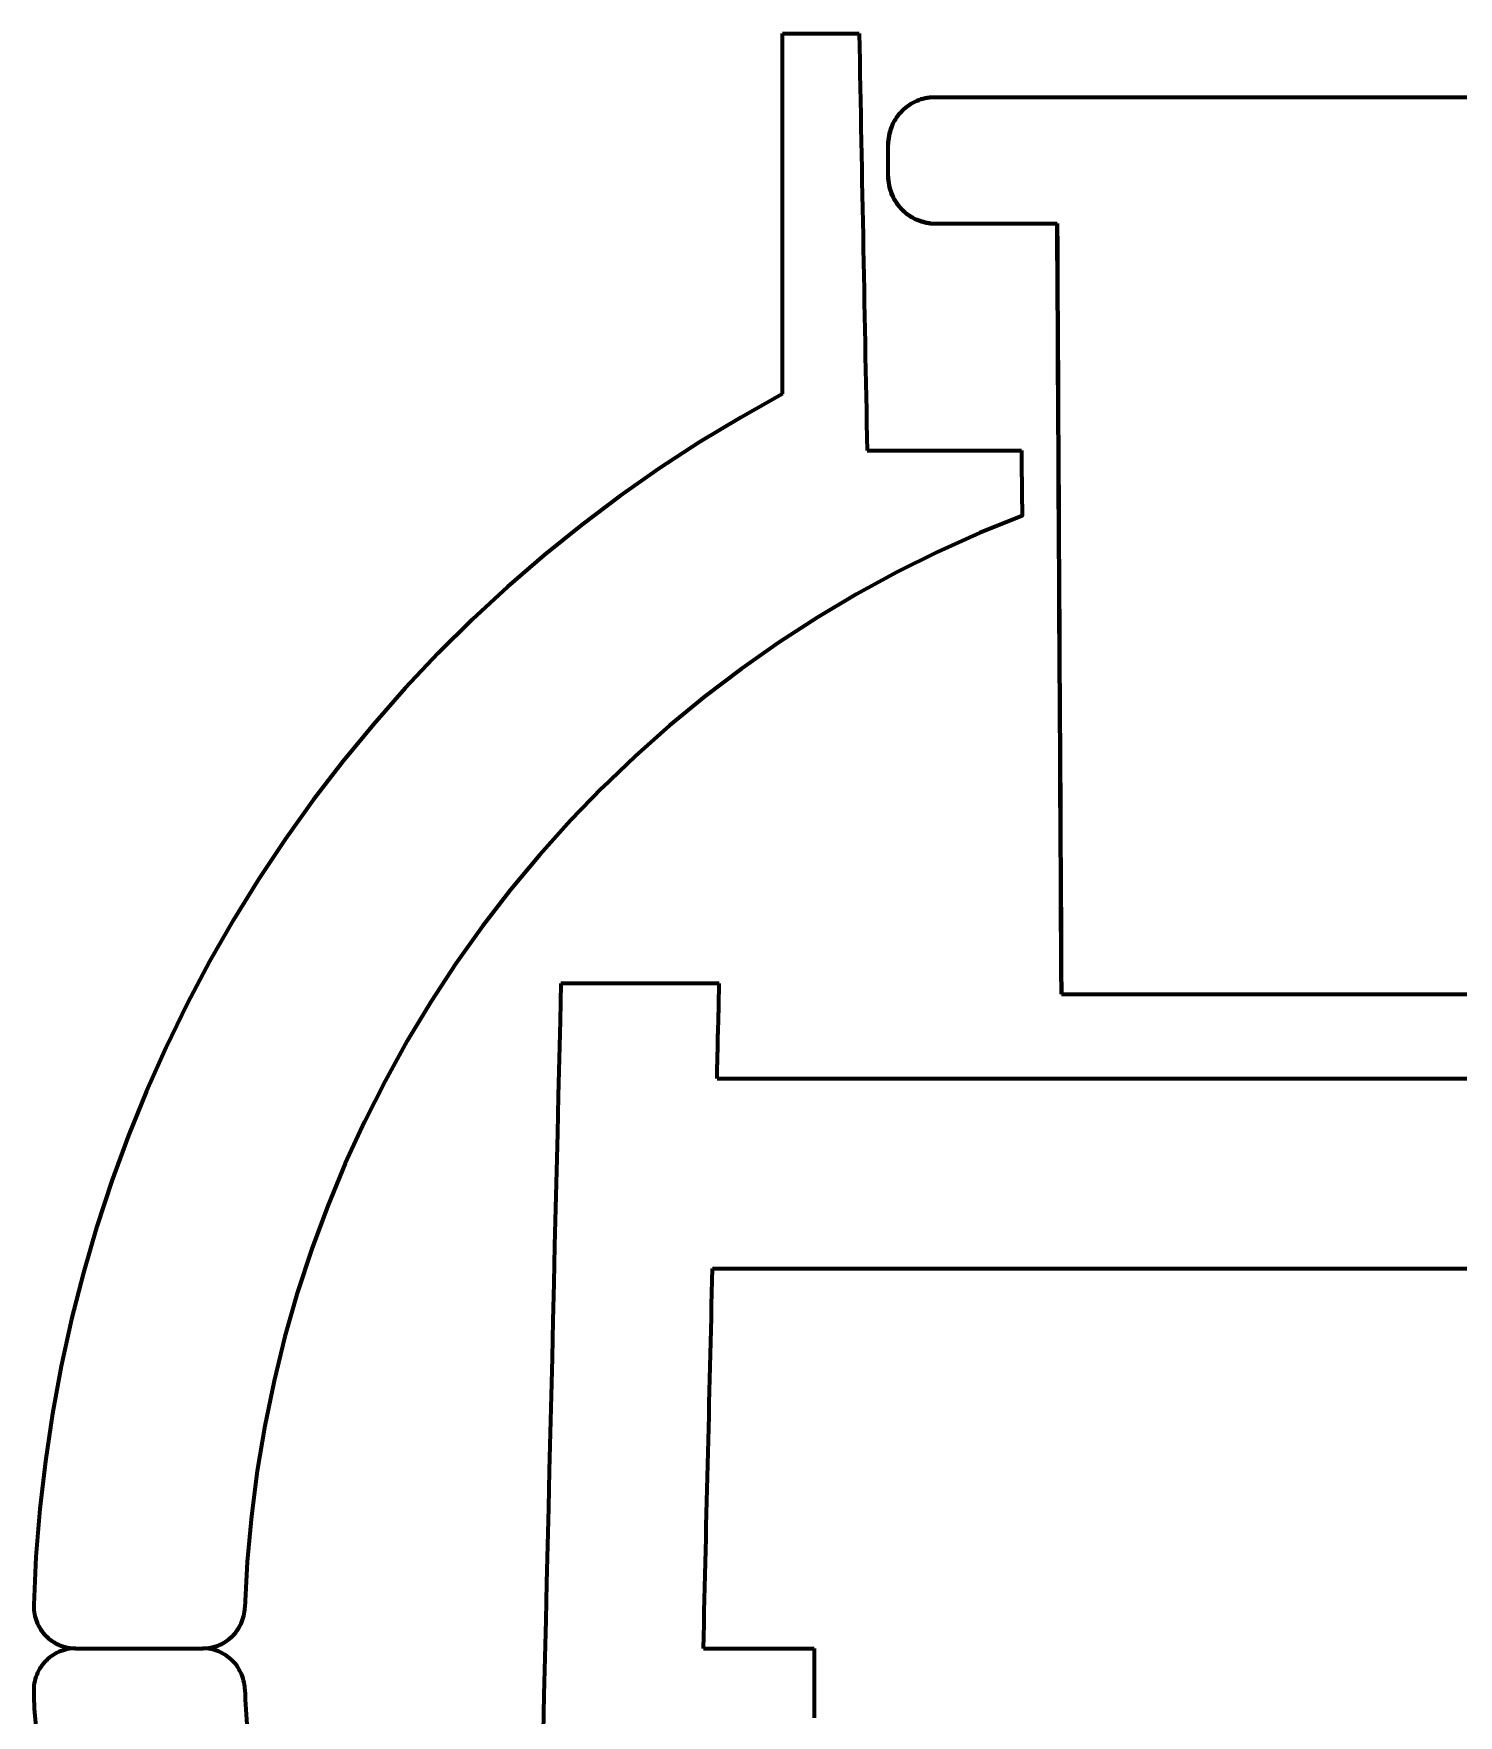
# Model space of a CAD drawing. Header units: millimetres. Extents: x 10 to 410, y 10 to 287.
# Drawn here: x 317.23 to 332, y 86.56 to 104 of the extents above; entities that cross this region are included whole.
import ezdxf

# ---------------------------------------------------------------- set-up
doc = ezdxf.new("R2010")
doc.units = ezdxf.units.MM
doc.layers.add('SECTION', color=1, linetype='CONTINUOUS', lineweight=70)

msp = doc.modelspace()

# ---------------------------------------------------------------- linework, layer by layer
at = {"layer": 'SECTION'}
for points in [[(324.997, 104), (324.997, 104), (324.997, 104), (324.997, 104), (324.997, 104), (324.997, 104), (324.997, 104), (324.997, 104), (324.997, 104), (324.997, 104), (324.997, 104), (324.997, 104), (324.997, 104), (324.997, 104), (324.997, 104), (324.997, 104), (324.997, 104), (324.997, 104), (324.997, 104), (324.997, 104), (324.997, 104), (324.997, 104), (324.997, 104), (324.997, 104), (324.997, 104), (324.997, 104), (324.997, 104), (324.997, 104), (324.997, 104), (324.997, 104), (324.997, 104), (324.997, 104)], [(324.997, 100.265), (324.997, 100.385), (324.997, 100.506), (324.997, 100.626), (324.997, 100.747), (324.997, 100.867), (324.997, 100.988), (324.997, 101.108), (324.997, 101.229), (324.997, 101.349), (324.997, 101.47), (324.997, 101.59), (324.997, 101.711), (324.997, 101.831), (324.997, 101.952), (324.997, 102.072), (324.997, 102.193), (324.997, 102.313), (324.997, 102.434), (324.997, 102.554), (324.997, 102.675), (324.997, 102.795), (324.997, 102.916), (324.997, 103.036), (324.997, 103.157), (324.997, 103.277), (324.997, 103.398), (324.997, 103.518), (324.997, 103.639), (324.997, 103.759), (324.997, 103.88), (324.997, 104)], [(324.997, 104), (325.023, 104), (325.048, 104), (325.074, 104), (325.099, 104), (325.125, 104), (325.151, 104), (325.176, 104), (325.202, 104), (325.227, 104), (325.253, 104), (325.279, 104), (325.304, 104), (325.33, 104), (325.355, 104), (325.381, 104), (325.406, 104), (325.432, 104), (325.458, 104), (325.483, 104), (325.509, 104), (325.534, 104), (325.56, 104), (325.586, 104), (325.611, 104), (325.637, 104), (325.662, 104), (325.688, 104), (325.713, 104), (325.739, 104), (325.765, 104), (325.79, 104)], [(324.997, 100.265), (324.997, 100.385), (324.997, 100.506), (324.997, 100.626), (324.997, 100.747), (324.997, 100.867), (324.997, 100.988), (324.997, 101.108), (324.997, 101.229), (324.997, 101.349), (324.997, 101.47), (324.997, 101.59), (324.997, 101.711), (324.997, 101.831), (324.997, 101.952), (324.997, 102.072), (324.997, 102.193), (324.997, 102.313), (324.997, 102.434), (324.997, 102.554), (324.997, 102.675), (324.997, 102.795), (324.997, 102.916), (324.997, 103.036), (324.997, 103.157), (324.997, 103.277), (324.997, 103.398), (324.997, 103.518), (324.997, 103.638), (324.997, 103.759), (324.997, 103.879), (324.997, 104)], [(325.79, 104), (325.793, 103.86), (325.796, 103.721), (325.798, 103.582), (325.801, 103.442), (325.803, 103.303), (325.806, 103.163), (325.809, 103.024), (325.811, 102.884), (325.814, 102.745), (325.817, 102.606), (325.819, 102.466), (325.822, 102.327), (325.825, 102.187), (325.827, 102.048), (325.83, 101.909), (325.833, 101.769), (325.835, 101.63), (325.838, 101.49), (325.841, 101.351), (325.843, 101.211), (325.846, 101.072), (325.849, 100.933), (325.851, 100.793), (325.854, 100.654), (325.857, 100.514), (325.859, 100.375), (325.862, 100.235), (325.865, 100.096), (325.867, 99.957), (325.87, 99.817), (325.873, 99.678)], [(325.79, 104), (325.793, 103.861), (325.796, 103.721), (325.798, 103.582), (325.801, 103.442), (325.803, 103.303), (325.806, 103.163), (325.809, 103.024), (325.811, 102.885), (325.814, 102.745), (325.817, 102.606), (325.819, 102.466), (325.822, 102.327), (325.825, 102.187), (325.827, 102.048), (325.83, 101.909), (325.833, 101.769), (325.835, 101.63), (325.838, 101.49), (325.841, 101.351), (325.843, 101.211), (325.846, 101.072), (325.849, 100.933), (325.851, 100.793), (325.854, 100.654), (325.857, 100.514), (325.859, 100.375), (325.862, 100.235), (325.865, 100.096), (325.867, 99.957), (325.87, 99.817), (325.873, 99.678)], [(325.79, 104), (325.79, 104), (325.79, 104), (325.79, 104), (325.79, 104), (325.79, 104), (325.79, 104), (325.79, 104), (325.79, 104), (325.79, 104), (325.79, 104), (325.79, 104), (325.79, 104), (325.79, 104), (325.79, 104), (325.79, 104), (325.79, 104), (325.79, 104), (325.79, 104), (325.79, 104), (325.79, 104), (325.79, 104), (325.79, 104), (325.79, 104), (325.79, 104), (325.79, 104), (325.79, 104), (325.79, 104), (325.79, 104), (325.79, 104), (325.79, 104), (325.79, 104)], [(326.091, 102.851), (326.092, 102.874), (326.093, 102.897), (326.096, 102.919), (326.1, 102.942), (326.105, 102.964), (326.11, 102.986), (326.117, 103.008), (326.125, 103.03), (326.134, 103.051), (326.143, 103.071), (326.154, 103.091), (326.166, 103.111), (326.178, 103.13), (326.192, 103.149), (326.206, 103.167), (326.221, 103.184), (326.237, 103.2), (326.253, 103.216), (326.27, 103.231), (326.288, 103.245), (326.307, 103.258), (326.326, 103.271), (326.346, 103.282), (326.366, 103.293), (326.387, 103.302), (326.408, 103.311), (326.429, 103.319), (326.451, 103.325), (326.473, 103.331), (326.496, 103.335), (326.518, 103.339)], [(326.518, 103.339), (326.496, 103.335), (326.473, 103.331), (326.451, 103.325), (326.429, 103.319), (326.408, 103.311), (326.387, 103.302), (326.366, 103.293), (326.346, 103.282), (326.326, 103.271), (326.307, 103.258), (326.288, 103.245), (326.27, 103.231), (326.253, 103.216), (326.236, 103.2), (326.221, 103.184), (326.206, 103.167), (326.191, 103.149), (326.178, 103.13), (326.165, 103.111), (326.154, 103.091), (326.143, 103.071), (326.133, 103.051), (326.125, 103.03), (326.117, 103.008), (326.11, 102.986), (326.104, 102.964), (326.1, 102.942), (326.096, 102.919), (326.093, 102.897), (326.092, 102.874), (326.091, 102.851)], [(326.518, 103.339), (326.52, 103.339), (326.522, 103.34), (326.524, 103.34), (326.527, 103.34), (326.529, 103.34), (326.531, 103.341), (326.533, 103.341), (326.535, 103.341), (326.537, 103.341), (326.539, 103.341), (326.541, 103.342), (326.543, 103.342), (326.546, 103.342), (326.548, 103.342), (326.55, 103.342), (326.552, 103.342), (326.554, 103.343), (326.556, 103.343), (326.558, 103.343), (326.56, 103.343), (326.563, 103.343), (326.565, 103.343), (326.567, 103.343), (326.569, 103.343), (326.571, 103.343), (326.573, 103.343), (326.575, 103.343), (326.577, 103.343), (326.58, 103.343), (326.582, 103.343), (326.584, 103.343)], [(326.584, 103.343), (326.933, 103.343), (327.283, 103.343), (327.632, 103.343), (327.982, 103.343), (328.331, 103.343), (328.68, 103.343), (329.03, 103.343), (329.379, 103.343), (329.729, 103.343), (330.078, 103.343), (330.428, 103.343), (330.777, 103.343), (331.126, 103.343), (331.476, 103.343), (331.825, 103.343), (332.175, 103.343)], [(326.091, 102.523), (326.091, 102.533), (326.091, 102.544), (326.091, 102.555), (326.091, 102.565), (326.091, 102.576), (326.091, 102.586), (326.091, 102.597), (326.091, 102.607), (326.091, 102.618), (326.091, 102.629), (326.091, 102.639), (326.091, 102.65), (326.091, 102.66), (326.091, 102.671), (326.091, 102.682), (326.091, 102.692), (326.091, 102.703), (326.091, 102.713), (326.091, 102.724), (326.091, 102.735), (326.091, 102.745), (326.091, 102.756), (326.091, 102.766), (326.091, 102.777), (326.091, 102.788), (326.091, 102.798), (326.091, 102.809), (326.091, 102.819), (326.091, 102.83), (326.091, 102.84), (326.091, 102.851)], [(326.091, 102.851), (326.091, 102.851), (326.091, 102.851), (326.091, 102.851), (326.091, 102.851), (326.091, 102.851), (326.091, 102.851), (326.091, 102.851), (326.091, 102.851), (326.091, 102.851), (326.091, 102.851), (326.091, 102.851), (326.091, 102.851), (326.091, 102.851), (326.091, 102.851), (326.091, 102.851), (326.091, 102.851), (326.091, 102.851), (326.091, 102.851), (326.091, 102.851), (326.091, 102.851), (326.091, 102.851), (326.091, 102.851), (326.091, 102.851), (326.091, 102.851), (326.091, 102.851), (326.091, 102.851), (326.091, 102.851), (326.091, 102.851), (326.091, 102.851), (326.091, 102.851), (326.091, 102.851)], [(326.091, 102.523), (326.091, 102.533), (326.091, 102.544), (326.091, 102.554), (326.091, 102.565), (326.091, 102.576), (326.091, 102.586), (326.091, 102.597), (326.091, 102.607), (326.091, 102.618), (326.091, 102.629), (326.091, 102.639), (326.091, 102.65), (326.091, 102.66), (326.091, 102.671), (326.091, 102.682), (326.091, 102.692), (326.091, 102.703), (326.091, 102.713), (326.091, 102.724), (326.091, 102.734), (326.091, 102.745), (326.091, 102.756), (326.091, 102.766), (326.091, 102.777), (326.091, 102.787), (326.091, 102.798), (326.091, 102.809), (326.091, 102.819), (326.091, 102.83), (326.091, 102.84), (326.091, 102.851)], [(326.091, 102.523), (326.092, 102.498), (326.094, 102.473), (326.097, 102.448), (326.101, 102.424), (326.107, 102.399), (326.114, 102.375), (326.122, 102.352), (326.131, 102.329), (326.142, 102.306), (326.153, 102.284), (326.166, 102.262), (326.18, 102.241), (326.194, 102.221), (326.21, 102.202), (326.227, 102.184), (326.245, 102.166), (326.263, 102.149), (326.282, 102.133), (326.303, 102.119), (326.323, 102.105), (326.345, 102.092), (326.367, 102.081), (326.39, 102.07), (326.413, 102.061), (326.436, 102.053), (326.46, 102.046), (326.485, 102.04), (326.509, 102.036), (326.534, 102.033), (326.559, 102.031), (326.584, 102.03)], [(326.091, 102.523), (326.091, 102.523), (326.091, 102.523), (326.091, 102.523), (326.091, 102.523), (326.091, 102.523), (326.091, 102.523), (326.091, 102.523), (326.091, 102.523), (326.091, 102.523), (326.091, 102.523), (326.091, 102.523), (326.091, 102.523), (326.091, 102.523), (326.091, 102.523), (326.091, 102.523), (326.091, 102.523), (326.091, 102.523), (326.091, 102.523), (326.091, 102.523), (326.091, 102.523), (326.091, 102.523), (326.091, 102.523), (326.091, 102.523), (326.091, 102.523), (326.091, 102.523), (326.091, 102.523), (326.091, 102.523), (326.091, 102.523), (326.091, 102.523), (326.091, 102.523), (326.091, 102.523)], [(326.519, 102.035), (326.496, 102.038), (326.474, 102.043), (326.452, 102.048), (326.43, 102.055), (326.408, 102.063), (326.387, 102.071), (326.366, 102.081), (326.346, 102.091), (326.326, 102.103), (326.307, 102.115), (326.289, 102.128), (326.271, 102.143), (326.253, 102.157), (326.237, 102.173), (326.221, 102.19), (326.206, 102.207), (326.192, 102.225), (326.178, 102.243), (326.166, 102.262), (326.154, 102.282), (326.143, 102.302), (326.133, 102.323), (326.125, 102.344), (326.117, 102.365), (326.11, 102.387), (326.104, 102.409), (326.1, 102.432), (326.096, 102.454), (326.093, 102.477), (326.092, 102.5), (326.091, 102.523)], [(326.519, 102.035), (326.521, 102.034), (326.523, 102.034), (326.525, 102.034), (326.527, 102.033), (326.529, 102.033), (326.531, 102.033), (326.533, 102.033), (326.536, 102.033), (326.538, 102.032), (326.54, 102.032), (326.542, 102.032), (326.544, 102.032), (326.546, 102.032), (326.548, 102.032), (326.55, 102.031), (326.552, 102.031), (326.554, 102.031), (326.557, 102.031), (326.559, 102.031), (326.561, 102.031), (326.563, 102.031), (326.565, 102.031), (326.567, 102.031), (326.569, 102.03), (326.571, 102.03), (326.573, 102.03), (326.575, 102.03), (326.578, 102.03), (326.58, 102.03), (326.582, 102.03), (326.584, 102.03)], [(326.584, 102.03), (326.624, 102.03), (326.665, 102.03), (326.706, 102.03), (326.746, 102.03), (326.787, 102.03), (326.827, 102.03), (326.868, 102.03), (326.909, 102.03), (326.949, 102.03), (326.99, 102.03), (327.03, 102.03), (327.071, 102.03), (327.112, 102.03), (327.152, 102.03), (327.193, 102.03), (327.233, 102.03), (327.274, 102.03), (327.315, 102.03), (327.355, 102.03), (327.396, 102.03), (327.436, 102.03), (327.477, 102.03), (327.518, 102.03), (327.558, 102.03), (327.599, 102.03), (327.639, 102.03), (327.68, 102.03), (327.72, 102.03), (327.761, 102.03), (327.802, 102.03), (327.842, 102.03)], [(326.584, 102.03), (326.624, 102.03), (326.665, 102.03), (326.706, 102.03), (326.746, 102.03), (326.787, 102.03), (326.827, 102.03), (326.868, 102.03), (326.908, 102.03), (326.949, 102.03), (326.99, 102.03), (327.03, 102.03), (327.071, 102.03), (327.111, 102.03), (327.152, 102.03), (327.193, 102.03), (327.233, 102.03), (327.274, 102.03), (327.314, 102.03), (327.355, 102.03), (327.395, 102.03), (327.436, 102.03), (327.477, 102.03), (327.517, 102.03), (327.558, 102.03), (327.598, 102.03), (327.639, 102.03), (327.68, 102.03), (327.72, 102.03), (327.761, 102.03), (327.801, 102.03), (327.842, 102.03)], [(326.584, 102.03), (326.584, 102.03), (326.584, 102.03), (326.584, 102.03), (326.584, 102.03), (326.584, 102.03), (326.584, 102.03), (326.584, 102.03), (326.584, 102.03), (326.584, 102.03), (326.584, 102.03), (326.584, 102.03), (326.584, 102.03), (326.584, 102.03), (326.584, 102.03), (326.584, 102.03), (326.584, 102.03), (326.584, 102.03), (326.584, 102.03), (326.584, 102.03), (326.584, 102.03), (326.584, 102.03), (326.584, 102.03), (326.584, 102.03), (326.584, 102.03), (326.584, 102.03), (326.584, 102.03), (326.584, 102.03), (326.584, 102.03), (326.584, 102.03), (326.584, 102.03), (326.584, 102.03)], [(327.842, 102.03), (327.844, 101.773), (327.845, 101.515), (327.847, 101.257), (327.848, 101), (327.849, 100.742), (327.851, 100.484), (327.852, 100.227), (327.854, 99.969), (327.855, 99.711), (327.856, 99.454), (327.858, 99.196), (327.859, 98.938), (327.861, 98.681), (327.862, 98.423), (327.863, 98.165), (327.865, 97.908), (327.866, 97.65), (327.868, 97.392), (327.869, 97.135), (327.871, 96.877), (327.872, 96.619), (327.873, 96.362), (327.875, 96.104), (327.876, 95.846), (327.878, 95.589), (327.879, 95.331), (327.88, 95.073), (327.882, 94.815), (327.883, 94.558), (327.885, 94.3), (327.886, 94.042)], [(327.842, 102.03), (327.842, 102.03), (327.842, 102.03), (327.842, 102.03), (327.842, 102.03), (327.842, 102.03), (327.842, 102.03), (327.842, 102.03), (327.842, 102.03), (327.842, 102.03), (327.842, 102.03), (327.842, 102.03), (327.842, 102.03), (327.842, 102.03), (327.842, 102.03), (327.842, 102.03), (327.842, 102.03), (327.842, 102.03), (327.842, 102.03), (327.842, 102.03), (327.842, 102.03), (327.842, 102.03), (327.842, 102.03), (327.842, 102.03), (327.842, 102.03), (327.842, 102.03), (327.842, 102.03), (327.842, 102.03), (327.842, 102.03), (327.842, 102.03), (327.842, 102.03), (327.842, 102.03)], [(327.886, 94.042), (327.884, 94.3), (327.883, 94.558), (327.881, 94.815), (327.88, 95.073), (327.879, 95.331), (327.877, 95.588), (327.876, 95.846), (327.874, 96.104), (327.873, 96.361), (327.872, 96.619), (327.87, 96.877), (327.869, 97.134), (327.867, 97.392), (327.866, 97.65), (327.864, 97.908), (327.863, 98.165), (327.862, 98.423), (327.86, 98.681), (327.859, 98.938), (327.857, 99.196), (327.856, 99.454), (327.855, 99.711), (327.853, 99.969), (327.852, 100.227), (327.85, 100.484), (327.849, 100.742), (327.848, 101), (327.846, 101.257), (327.845, 101.515), (327.843, 101.773), (327.842, 102.03)], [(324.997, 100.265), (324.562, 100.021), (324.136, 99.763), (323.718, 99.49), (323.31, 99.204), (322.912, 98.904), (322.524, 98.591), (322.147, 98.264), (321.781, 97.926), (321.427, 97.575), (321.085, 97.212), (320.755, 96.838), (320.438, 96.453), (320.135, 96.058), (319.844, 95.652), (319.568, 95.237), (319.306, 94.813), (319.058, 94.38), (318.825, 93.94), (318.607, 93.491), (318.404, 93.036), (318.217, 92.574), (318.046, 92.105), (317.89, 91.632), (317.751, 91.153), (317.627, 90.67), (317.52, 90.183), (317.43, 89.693), (317.356, 89.2), (317.299, 88.704), (317.258, 88.207), (317.235, 87.709)], [(325.873, 99.678), (325.924, 99.678), (325.976, 99.678), (326.027, 99.678), (326.079, 99.678), (326.13, 99.678), (326.182, 99.678), (326.234, 99.678), (326.285, 99.678), (326.337, 99.678), (326.388, 99.678), (326.44, 99.678), (326.492, 99.678), (326.543, 99.678), (326.595, 99.678), (326.646, 99.678), (326.698, 99.678), (326.75, 99.678), (326.801, 99.678), (326.853, 99.678), (326.904, 99.678), (326.956, 99.678), (327.008, 99.678), (327.059, 99.678), (327.111, 99.678), (327.162, 99.678), (327.214, 99.678), (327.265, 99.678), (327.317, 99.678), (327.369, 99.678), (327.42, 99.678), (327.472, 99.678)], [(327.472, 99.678), (327.472, 99.656), (327.472, 99.634), (327.472, 99.612), (327.473, 99.59), (327.473, 99.569), (327.473, 99.547), (327.473, 99.525), (327.474, 99.503), (327.474, 99.481), (327.474, 99.459), (327.474, 99.438), (327.474, 99.416), (327.475, 99.394), (327.475, 99.372), (327.475, 99.35), (327.475, 99.329), (327.476, 99.307), (327.476, 99.285), (327.476, 99.263), (327.476, 99.241), (327.476, 99.22), (327.477, 99.198), (327.477, 99.176), (327.477, 99.154), (327.477, 99.132), (327.478, 99.11), (327.478, 99.089), (327.478, 99.067), (327.478, 99.045), (327.478, 99.023), (327.479, 99.001)], [(327.472, 99.678), (327.472, 99.656), (327.472, 99.634), (327.472, 99.612), (327.473, 99.591), (327.473, 99.569), (327.473, 99.547), (327.473, 99.525), (327.474, 99.503), (327.474, 99.481), (327.474, 99.46), (327.474, 99.438), (327.474, 99.416), (327.475, 99.394), (327.475, 99.372), (327.475, 99.351), (327.475, 99.329), (327.476, 99.307), (327.476, 99.285), (327.476, 99.263), (327.476, 99.242), (327.476, 99.22), (327.477, 99.198), (327.477, 99.176), (327.477, 99.154), (327.477, 99.132), (327.478, 99.111), (327.478, 99.089), (327.478, 99.067), (327.478, 99.045), (327.478, 99.023), (327.479, 99.002)], [(327.472, 99.678), (327.472, 99.678), (327.472, 99.678), (327.472, 99.678), (327.472, 99.678), (327.472, 99.678), (327.472, 99.678), (327.472, 99.678), (327.472, 99.678), (327.472, 99.678), (327.472, 99.678), (327.472, 99.678), (327.472, 99.678), (327.472, 99.678), (327.472, 99.678), (327.472, 99.678), (327.472, 99.678), (327.472, 99.678), (327.472, 99.678), (327.472, 99.678), (327.472, 99.678), (327.472, 99.678), (327.472, 99.678), (327.472, 99.678), (327.472, 99.678), (327.472, 99.678), (327.472, 99.678), (327.472, 99.678), (327.472, 99.678), (327.472, 99.678), (327.472, 99.678), (327.472, 99.678)], [(327.479, 99.002), (327.039, 98.823), (326.606, 98.627), (326.181, 98.416), (325.764, 98.188), (325.357, 97.945), (324.958, 97.687), (324.57, 97.414), (324.192, 97.127), (323.825, 96.825), (323.47, 96.51), (323.127, 96.181), (322.797, 95.84), (322.48, 95.487), (322.176, 95.122), (321.886, 94.746), (321.611, 94.359), (321.351, 93.962), (321.105, 93.556), (320.876, 93.14), (320.662, 92.716), (320.464, 92.285), (320.282, 91.846), (320.118, 91.401), (319.97, 90.95), (319.839, 90.493), (319.726, 90.032), (319.63, 89.567), (319.552, 89.099), (319.491, 88.628), (319.448, 88.155), (319.423, 87.681)], [(327.479, 99.001), (327.039, 98.823), (326.606, 98.627), (326.181, 98.416), (325.764, 98.188), (325.357, 97.945), (324.958, 97.687), (324.57, 97.414), (324.192, 97.126), (323.825, 96.825), (323.47, 96.51), (323.127, 96.181), (322.797, 95.84), (322.48, 95.487), (322.176, 95.122), (321.886, 94.746), (321.611, 94.359), (321.351, 93.962), (321.105, 93.556), (320.876, 93.14), (320.662, 92.716), (320.464, 92.285), (320.282, 91.846), (320.118, 91.401), (319.97, 90.95), (319.839, 90.493), (319.726, 90.032), (319.63, 89.567), (319.552, 89.099), (319.491, 88.628), (319.448, 88.155), (319.423, 87.681)], [(327.478, 99.001), (327.478, 99.001), (327.478, 99.001), (327.478, 99.001), (327.478, 99.001), (327.478, 99.001), (327.478, 99.001), (327.478, 99.001), (327.478, 99.001), (327.478, 99.001), (327.478, 99.001), (327.478, 99.001), (327.478, 99.001), (327.478, 99.001), (327.478, 99.001), (327.478, 99.001), (327.478, 99.001), (327.478, 99.001), (327.478, 99.001), (327.478, 99.001), (327.478, 99.001), (327.478, 99.002), (327.478, 99.002), (327.478, 99.002), (327.478, 99.002), (327.479, 99.002), (327.479, 99.002), (327.479, 99.002), (327.479, 99.002), (327.479, 99.002), (327.479, 99.002), (327.479, 99.002)], [(327.479, 99.001), (327.479, 99.001), (327.479, 99.001), (327.479, 99.001), (327.479, 99.001), (327.479, 99.001), (327.479, 99.001), (327.479, 99.001), (327.478, 99.001), (327.478, 99.001), (327.478, 99.001), (327.478, 99.001), (327.478, 99.001), (327.478, 99.001), (327.478, 99.001), (327.478, 99.001), (327.478, 99.001), (327.478, 99.001), (327.478, 99.001), (327.478, 99.001), (327.478, 99.001), (327.478, 99.001), (327.478, 99.001), (327.478, 99.001), (327.478, 99.001), (327.478, 99.001), (327.478, 99.001), (327.478, 99.001), (327.478, 99.001), (327.478, 99.001), (327.478, 99.001), (327.478, 99.001)], [(322.699, 94.152), (322.69, 93.764), (322.681, 93.375), (322.671, 92.987), (322.662, 92.599), (322.653, 92.211), (322.644, 91.822), (322.634, 91.434), (322.625, 91.046), (322.616, 90.657), (322.607, 90.269), (322.597, 89.881), (322.588, 89.493), (322.579, 89.104), (322.57, 88.716), (322.56, 88.328), (322.551, 87.939), (322.542, 87.551), (322.533, 87.163), (322.523, 86.775), (322.514, 86.386)], [(324.34, 94.152), (324.287, 94.152), (324.234, 94.152), (324.182, 94.152), (324.129, 94.152), (324.076, 94.152), (324.023, 94.152), (323.97, 94.152), (323.917, 94.152), (323.864, 94.152), (323.811, 94.152), (323.758, 94.152), (323.705, 94.152), (323.652, 94.152), (323.599, 94.152), (323.546, 94.152), (323.493, 94.152), (323.44, 94.152), (323.387, 94.152), (323.334, 94.152), (323.281, 94.152), (323.228, 94.152), (323.176, 94.152), (323.123, 94.152), (323.07, 94.152), (323.017, 94.152), (322.964, 94.152), (322.911, 94.152), (322.858, 94.152), (322.805, 94.152), (322.752, 94.152), (322.699, 94.152)], [(324.317, 93.167), (324.318, 93.199), (324.318, 93.231), (324.319, 93.262), (324.32, 93.294), (324.321, 93.326), (324.321, 93.358), (324.322, 93.389), (324.323, 93.421), (324.324, 93.453), (324.324, 93.485), (324.325, 93.517), (324.326, 93.548), (324.327, 93.58), (324.327, 93.612), (324.328, 93.644), (324.329, 93.675), (324.33, 93.707), (324.331, 93.739), (324.331, 93.771), (324.332, 93.802), (324.333, 93.834), (324.334, 93.866), (324.334, 93.898), (324.335, 93.93), (324.336, 93.961), (324.337, 93.993), (324.337, 94.025), (324.338, 94.057), (324.339, 94.088), (324.34, 94.12), (324.34, 94.152)], [(327.886, 94.042), (328.135, 94.042), (328.384, 94.042), (328.634, 94.042), (328.883, 94.042), (329.132, 94.042), (329.381, 94.042), (329.63, 94.042), (329.88, 94.042), (330.129, 94.042), (330.378, 94.042), (330.627, 94.042), (330.876, 94.042), (331.126, 94.042), (331.375, 94.042), (331.624, 94.042), (331.873, 94.042), (332.122, 94.042)], [(327.886, 94.042), (327.886, 94.042), (327.886, 94.042), (327.886, 94.042), (327.886, 94.042), (327.886, 94.042), (327.886, 94.042), (327.886, 94.042), (327.886, 94.042), (327.886, 94.042), (327.886, 94.042), (327.886, 94.042), (327.886, 94.042), (327.886, 94.042), (327.886, 94.042), (327.886, 94.042), (327.886, 94.042), (327.886, 94.042), (327.886, 94.042), (327.886, 94.042), (327.886, 94.042), (327.886, 94.042), (327.886, 94.042), (327.886, 94.042), (327.886, 94.042), (327.886, 94.042), (327.886, 94.042), (327.886, 94.042), (327.886, 94.042), (327.886, 94.042), (327.886, 94.042), (327.886, 94.042)], [(327.886, 94.042), (327.886, 94.042), (327.886, 94.042), (327.886, 94.042), (327.886, 94.042), (327.886, 94.042), (327.886, 94.042), (327.886, 94.042), (327.886, 94.042), (327.886, 94.042), (327.886, 94.042), (327.886, 94.042), (327.886, 94.042), (327.886, 94.042), (327.886, 94.042), (327.886, 94.042), (327.886, 94.042), (327.886, 94.042), (327.886, 94.042), (327.886, 94.042), (327.886, 94.042), (327.886, 94.042), (327.886, 94.042), (327.886, 94.042), (327.886, 94.042), (327.886, 94.042), (327.886, 94.042), (327.886, 94.042), (327.886, 94.042), (327.886, 94.042), (327.886, 94.042), (327.886, 94.042)], [(327.886, 94.042), (328.135, 94.042), (328.384, 94.042), (328.634, 94.042), (328.883, 94.042), (329.132, 94.042), (329.381, 94.042), (329.63, 94.042), (329.88, 94.042), (330.129, 94.042), (330.378, 94.042), (330.627, 94.042), (330.876, 94.042), (331.126, 94.042), (331.375, 94.042), (331.624, 94.042), (331.873, 94.042), (332.122, 94.042)], [(324.317, 93.167), (324.813, 93.167), (325.308, 93.167), (325.804, 93.167), (326.3, 93.167), (326.795, 93.167), (327.291, 93.167), (327.787, 93.167), (328.282, 93.167), (328.778, 93.167), (329.274, 93.167), (329.769, 93.167), (330.265, 93.167), (330.761, 93.167), (331.256, 93.167), (331.752, 93.167), (332.248, 93.167)], [(324.176, 87.258), (324.179, 87.385), (324.182, 87.512), (324.185, 87.639), (324.188, 87.767), (324.191, 87.894), (324.194, 88.021), (324.197, 88.148), (324.2, 88.275), (324.203, 88.402), (324.206, 88.529), (324.209, 88.656), (324.213, 88.783), (324.216, 88.91), (324.219, 89.037), (324.222, 89.164), (324.225, 89.291), (324.228, 89.418), (324.231, 89.546), (324.234, 89.673), (324.237, 89.8), (324.24, 89.927), (324.243, 90.054), (324.246, 90.181), (324.249, 90.308), (324.252, 90.435), (324.255, 90.562), (324.258, 90.689), (324.261, 90.816), (324.264, 90.943), (324.267, 91.07), (324.27, 91.197)], [(324.27, 91.197), (324.769, 91.197), (325.267, 91.197), (325.766, 91.197), (326.265, 91.197), (326.764, 91.197), (327.262, 91.197), (327.761, 91.197), (328.26, 91.197), (328.758, 91.197), (329.257, 91.197), (329.756, 91.197), (330.255, 91.197), (330.753, 91.197), (331.252, 91.197), (331.751, 91.197), (332.249, 91.197)], [(324.27, 91.197), (324.769, 91.197), (325.267, 91.197), (325.766, 91.197), (326.265, 91.197), (326.764, 91.197), (327.262, 91.197), (327.761, 91.197), (328.26, 91.197), (328.758, 91.197), (329.257, 91.197), (329.756, 91.197), (330.255, 91.197), (330.753, 91.197), (331.252, 91.197), (331.751, 91.197), (332.249, 91.197)], [(324.27, 91.197), (324.27, 91.197), (324.27, 91.197), (324.27, 91.197), (324.27, 91.197), (324.27, 91.197), (324.27, 91.197), (324.27, 91.197), (324.27, 91.197), (324.27, 91.197), (324.27, 91.197), (324.27, 91.197), (324.27, 91.197), (324.27, 91.197), (324.27, 91.197), (324.27, 91.197), (324.27, 91.197), (324.27, 91.197), (324.27, 91.197), (324.27, 91.197), (324.27, 91.197), (324.27, 91.197), (324.27, 91.197), (324.27, 91.197), (324.27, 91.197), (324.27, 91.197), (324.27, 91.197), (324.27, 91.197), (324.27, 91.197), (324.27, 91.197), (324.27, 91.197), (324.27, 91.197)], [(317.235, 87.709), (317.235, 87.708), (317.235, 87.707), (317.235, 87.706), (317.235, 87.705), (317.235, 87.704), (317.235, 87.703), (317.235, 87.702), (317.235, 87.701), (317.235, 87.7), (317.235, 87.699), (317.235, 87.698), (317.235, 87.697), (317.235, 87.696), (317.235, 87.695), (317.235, 87.694), (317.235, 87.693), (317.235, 87.692), (317.235, 87.691), (317.235, 87.69), (317.235, 87.689), (317.235, 87.688), (317.235, 87.687), (317.235, 87.686), (317.235, 87.685), (317.235, 87.684), (317.235, 87.683), (317.235, 87.682), (317.235, 87.681), (317.235, 87.679), (317.235, 87.678), (317.235, 87.677)], [(317.235, 87.677), (317.236, 87.656), (317.239, 87.634), (317.242, 87.613), (317.247, 87.592), (317.253, 87.571), (317.259, 87.551), (317.267, 87.531), (317.276, 87.511), (317.285, 87.491), (317.296, 87.473), (317.307, 87.454), (317.32, 87.437), (317.333, 87.42), (317.347, 87.403), (317.362, 87.388), (317.377, 87.373), (317.393, 87.358), (317.41, 87.345), (317.428, 87.333), (317.446, 87.321), (317.465, 87.31), (317.484, 87.301), (317.504, 87.292), (317.524, 87.284), (317.545, 87.277), (317.565, 87.271), (317.586, 87.267), (317.608, 87.263), (317.629, 87.26), (317.651, 87.259), (317.672, 87.258)], [(317.235, 87.677), (317.236, 87.656), (317.239, 87.635), (317.242, 87.614), (317.247, 87.593), (317.252, 87.572), (317.259, 87.552), (317.266, 87.532), (317.275, 87.513), (317.284, 87.493), (317.294, 87.475), (317.306, 87.457), (317.318, 87.439), (317.331, 87.422), (317.344, 87.406), (317.359, 87.39), (317.374, 87.375), (317.39, 87.361), (317.407, 87.348), (317.424, 87.335), (317.442, 87.324), (317.46, 87.313), (317.479, 87.303), (317.499, 87.294), (317.518, 87.286), (317.538, 87.279), (317.559, 87.273), (317.58, 87.268), (317.601, 87.264), (317.622, 87.261), (317.643, 87.259), (317.664, 87.258)], [(317.235, 87.677), (317.235, 87.677), (317.235, 87.677), (317.235, 87.677), (317.235, 87.677), (317.235, 87.677), (317.235, 87.677), (317.235, 87.677), (317.235, 87.677), (317.235, 87.677), (317.235, 87.677), (317.235, 87.677), (317.235, 87.677), (317.235, 87.677), (317.235, 87.677), (317.235, 87.677), (317.235, 87.677), (317.235, 87.677), (317.235, 87.677), (317.235, 87.677), (317.235, 87.677), (317.235, 87.677), (317.235, 87.677), (317.235, 87.677), (317.235, 87.677), (317.235, 87.677), (317.235, 87.677), (317.235, 87.677), (317.235, 87.677), (317.235, 87.677), (317.235, 87.677), (317.235, 87.677)], [(318.986, 87.258), (319.008, 87.259), (319.029, 87.26), (319.051, 87.263), (319.072, 87.267), (319.093, 87.272), (319.114, 87.277), (319.135, 87.284), (319.155, 87.292), (319.175, 87.301), (319.194, 87.311), (319.213, 87.322), (319.231, 87.333), (319.249, 87.346), (319.266, 87.36), (319.282, 87.374), (319.298, 87.389), (319.313, 87.405), (319.327, 87.421), (319.34, 87.439), (319.352, 87.456), (319.364, 87.475), (319.374, 87.494), (319.384, 87.513), (319.392, 87.533), (319.4, 87.554), (319.406, 87.574), (319.412, 87.595), (319.416, 87.617), (319.42, 87.638), (319.422, 87.66), (319.423, 87.681)], [(318.994, 87.258), (319.015, 87.259), (319.037, 87.261), (319.058, 87.264), (319.079, 87.268), (319.1, 87.273), (319.12, 87.279), (319.141, 87.286), (319.161, 87.294), (319.18, 87.303), (319.199, 87.313), (319.217, 87.324), (319.235, 87.336), (319.253, 87.349), (319.269, 87.362), (319.285, 87.376), (319.301, 87.392), (319.315, 87.407), (319.329, 87.424), (319.342, 87.441), (319.354, 87.459), (319.365, 87.477), (319.375, 87.496), (319.385, 87.515), (319.393, 87.535), (319.4, 87.555), (319.407, 87.575), (319.412, 87.596), (319.417, 87.617), (319.42, 87.638), (319.422, 87.66), (319.423, 87.681)], [(319.423, 87.681), (319.423, 87.681), (319.423, 87.681), (319.423, 87.681), (319.423, 87.681), (319.423, 87.681), (319.423, 87.681), (319.423, 87.681), (319.423, 87.681), (319.423, 87.681), (319.423, 87.681), (319.423, 87.681), (319.423, 87.681), (319.423, 87.681), (319.423, 87.681), (319.423, 87.681), (319.423, 87.681), (319.423, 87.681), (319.423, 87.681), (319.423, 87.681), (319.423, 87.681), (319.423, 87.681), (319.423, 87.681), (319.423, 87.681), (319.423, 87.681), (319.423, 87.681), (319.423, 87.681), (319.423, 87.681), (319.423, 87.681), (319.423, 87.681), (319.423, 87.681), (319.423, 87.681)], [(317.672, 87.258), (317.65, 87.258), (317.627, 87.256), (317.605, 87.253), (317.582, 87.249), (317.56, 87.244), (317.539, 87.237), (317.517, 87.23), (317.496, 87.221), (317.476, 87.212), (317.456, 87.201), (317.437, 87.189), (317.418, 87.177), (317.4, 87.163), (317.383, 87.149), (317.366, 87.133), (317.35, 87.117), (317.335, 87.1), (317.321, 87.082), (317.308, 87.064), (317.296, 87.045), (317.285, 87.025), (317.275, 87.005), (317.266, 86.984), (317.258, 86.963), (317.251, 86.941), (317.246, 86.919), (317.241, 86.897), (317.238, 86.875), (317.236, 86.852), (317.235, 86.83), (317.235, 86.807)], [(317.672, 87.258), (317.715, 87.258), (317.757, 87.258), (317.799, 87.258), (317.842, 87.258), (317.884, 87.258), (317.926, 87.258), (317.969, 87.258), (318.011, 87.258), (318.054, 87.258), (318.096, 87.258), (318.138, 87.258), (318.181, 87.258), (318.223, 87.258), (318.266, 87.258), (318.308, 87.258), (318.35, 87.258), (318.393, 87.258), (318.435, 87.258), (318.477, 87.258), (318.52, 87.258), (318.562, 87.258), (318.605, 87.258), (318.647, 87.258), (318.689, 87.258), (318.732, 87.258), (318.774, 87.258), (318.816, 87.258), (318.859, 87.258), (318.901, 87.258), (318.944, 87.258), (318.986, 87.258)], [(317.672, 87.258), (317.715, 87.258), (317.757, 87.258), (317.799, 87.258), (317.842, 87.258), (317.884, 87.258), (317.926, 87.258), (317.969, 87.258), (318.011, 87.258), (318.054, 87.258), (318.096, 87.258), (318.138, 87.258), (318.181, 87.258), (318.223, 87.258), (318.266, 87.258), (318.308, 87.258), (318.35, 87.258), (318.393, 87.258), (318.435, 87.258), (318.477, 87.258), (318.52, 87.258), (318.562, 87.258), (318.605, 87.258), (318.647, 87.258), (318.689, 87.258), (318.732, 87.258), (318.774, 87.258), (318.816, 87.258), (318.859, 87.258), (318.901, 87.258), (318.944, 87.258), (318.986, 87.258)], [(319.423, 86.839), (319.422, 86.861), (319.419, 86.882), (319.416, 86.903), (319.411, 86.924), (319.406, 86.945), (319.399, 86.966), (319.391, 86.986), (319.383, 87.006), (319.373, 87.025), (319.362, 87.044), (319.351, 87.062), (319.339, 87.08), (319.325, 87.097), (319.311, 87.113), (319.297, 87.129), (319.281, 87.144), (319.265, 87.158), (319.248, 87.171), (319.23, 87.184), (319.212, 87.195), (319.193, 87.206), (319.174, 87.216), (319.154, 87.225), (319.134, 87.232), (319.114, 87.239), (319.093, 87.245), (319.072, 87.25), (319.05, 87.253), (319.029, 87.256), (319.008, 87.258), (318.986, 87.258)], [(324.176, 87.258), (324.213, 87.258), (324.25, 87.258), (324.287, 87.258), (324.324, 87.258), (324.362, 87.258), (324.399, 87.258), (324.436, 87.258), (324.473, 87.258), (324.51, 87.258), (324.547, 87.258), (324.584, 87.258), (324.621, 87.258), (324.658, 87.258), (324.695, 87.258), (324.732, 87.258), (324.769, 87.258), (324.806, 87.258), (324.843, 87.258), (324.88, 87.258), (324.917, 87.258), (324.955, 87.258), (324.992, 87.258), (325.029, 87.258), (325.066, 87.258), (325.103, 87.258), (325.14, 87.258), (325.177, 87.258), (325.214, 87.258), (325.251, 87.258), (325.288, 87.258), (325.325, 87.258)], [(325.325, 87.258), (325.325, 87.216), (325.325, 87.174), (325.325, 87.131), (325.325, 87.089), (325.325, 87.046), (325.325, 87.004), (325.325, 86.962), (325.325, 86.919), (325.325, 86.877), (325.325, 86.835), (325.325, 86.792), (325.325, 86.75), (325.325, 86.708), (325.325, 86.665), (325.325, 86.623), (325.325, 86.581), (325.325, 86.538)], [(319.423, 86.835), (319.423, 86.835), (319.423, 86.835), (319.423, 86.836), (319.423, 86.836), (319.423, 86.836), (319.423, 86.836), (319.423, 86.836), (319.423, 86.836), (319.423, 86.836), (319.423, 86.836), (319.423, 86.837), (319.423, 86.837), (319.423, 86.837), (319.423, 86.837), (319.423, 86.837), (319.423, 86.837), (319.423, 86.837), (319.423, 86.837), (319.423, 86.838), (319.423, 86.838), (319.423, 86.838), (319.423, 86.838), (319.423, 86.838), (319.423, 86.838), (319.423, 86.838), (319.423, 86.838), (319.423, 86.839), (319.423, 86.839), (319.423, 86.839), (319.423, 86.839), (319.423, 86.839)], [(319.423, 86.835), (319.423, 86.835), (319.423, 86.835), (319.423, 86.835), (319.423, 86.836), (319.423, 86.836), (319.423, 86.836), (319.423, 86.836), (319.423, 86.836), (319.423, 86.836), (319.423, 86.836), (319.423, 86.836), (319.423, 86.837), (319.423, 86.837), (319.423, 86.837), (319.423, 86.837), (319.423, 86.837), (319.423, 86.837), (319.423, 86.837), (319.423, 86.837), (319.423, 86.838), (319.423, 86.838), (319.423, 86.838), (319.423, 86.838), (319.423, 86.838), (319.423, 86.838), (319.423, 86.838), (319.423, 86.838), (319.423, 86.838), (319.423, 86.839), (319.423, 86.839), (319.423, 86.839)], [(319.423, 86.839), (319.423, 86.839), (319.423, 86.839), (319.423, 86.839), (319.423, 86.839), (319.423, 86.839), (319.423, 86.839), (319.423, 86.839), (319.423, 86.839), (319.423, 86.839), (319.423, 86.839), (319.423, 86.839), (319.423, 86.839), (319.423, 86.839), (319.423, 86.839), (319.423, 86.839), (319.423, 86.839), (319.423, 86.839), (319.423, 86.839), (319.423, 86.839), (319.423, 86.839), (319.423, 86.839), (319.423, 86.839), (319.423, 86.839), (319.423, 86.839), (319.423, 86.839), (319.423, 86.839), (319.423, 86.839), (319.423, 86.839), (319.423, 86.839), (319.423, 86.839), (319.423, 86.839)], [(319.423, 86.835), (319.424, 86.832), (319.424, 86.828), (319.424, 86.825), (319.424, 86.821), (319.424, 86.818), (319.424, 86.814), (319.424, 86.811), (319.424, 86.807), (319.425, 86.804), (319.425, 86.8), (319.425, 86.797), (319.425, 86.793), (319.425, 86.79), (319.425, 86.786), (319.425, 86.783), (319.425, 86.779), (319.426, 86.776), (319.426, 86.773), (319.426, 86.769), (319.426, 86.766), (319.426, 86.762), (319.426, 86.759), (319.426, 86.755), (319.426, 86.752), (319.427, 86.748), (319.427, 86.745), (319.427, 86.741), (319.427, 86.738), (319.427, 86.734), (319.427, 86.731), (319.428, 86.727)], [(319.423, 86.835), (319.424, 86.832), (319.424, 86.828), (319.424, 86.825), (319.424, 86.821), (319.424, 86.818), (319.424, 86.814), (319.424, 86.811), (319.424, 86.807), (319.425, 86.804), (319.425, 86.8), (319.425, 86.797), (319.425, 86.793), (319.425, 86.79), (319.425, 86.786), (319.425, 86.783), (319.425, 86.779), (319.426, 86.776), (319.426, 86.772), (319.426, 86.769), (319.426, 86.765), (319.426, 86.762), (319.426, 86.758), (319.426, 86.755), (319.426, 86.752), (319.427, 86.748), (319.427, 86.745), (319.427, 86.741), (319.427, 86.738), (319.427, 86.734), (319.427, 86.731), (319.428, 86.727)], [(319.423, 86.835), (319.423, 86.835), (319.423, 86.835), (319.423, 86.835), (319.423, 86.835), (319.423, 86.835), (319.423, 86.835), (319.423, 86.835), (319.423, 86.835), (319.423, 86.835), (319.423, 86.835), (319.423, 86.835), (319.423, 86.835), (319.423, 86.835), (319.423, 86.835), (319.423, 86.835), (319.423, 86.835), (319.423, 86.835), (319.423, 86.835), (319.423, 86.835), (319.423, 86.835), (319.423, 86.835), (319.423, 86.835), (319.423, 86.835), (319.423, 86.835), (319.423, 86.835), (319.423, 86.835), (319.423, 86.835), (319.423, 86.835), (319.423, 86.835), (319.423, 86.835), (319.423, 86.835)], [(317.235, 86.807), (317.235, 86.802), (317.235, 86.796), (317.235, 86.79), (317.235, 86.785), (317.236, 86.779), (317.236, 86.774), (317.236, 86.768), (317.236, 86.763), (317.236, 86.757), (317.237, 86.752), (317.237, 86.746), (317.237, 86.74), (317.237, 86.735), (317.237, 86.729), (317.237, 86.724), (317.238, 86.718), (317.238, 86.713), (317.238, 86.707), (317.238, 86.702), (317.239, 86.696), (317.239, 86.69), (317.239, 86.685), (317.239, 86.679), (317.239, 86.674), (317.24, 86.668), (317.24, 86.663), (317.24, 86.657), (317.24, 86.652), (317.241, 86.646), (317.241, 86.64), (317.241, 86.635)], [(319.428, 86.727), (319.464, 86.161)], [(317.241, 86.635), (317.375, 85.179)], [(317.241, 86.635), (317.375, 85.179)]]:
    msp.add_lwpolyline(points, dxfattribs=at)

doc.saveas('drawing.dxf')
